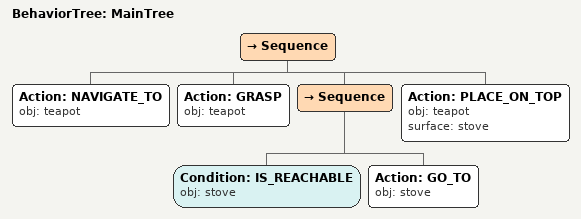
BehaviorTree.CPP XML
<root main_tree_to_execute="MainTree">
  <BehaviorTree ID="MainTree">
    <Sequence>
      <!-- Navigate to teapot -->
      <Action ID="NAVIGATE_TO" obj="teapot" />
      <!-- Grasp teapot -->
      <Action ID="GRASP" obj="teapot" />
      <Sequence>
        <!-- Check stove is reachable before NAVIGATE_TO -->
        <Condition ID="IS_REACHABLE" obj="stove" />
        <!-- Navigate to stove -->
        <Action ID="GO_TO" obj="stove" />
      </Sequence>
      <!-- Go to stove -->
      <Action ID="PLACE_ON_TOP" obj="teapot" surface="stove" />
    </Sequence>
  </BehaviorTree>
</root>
